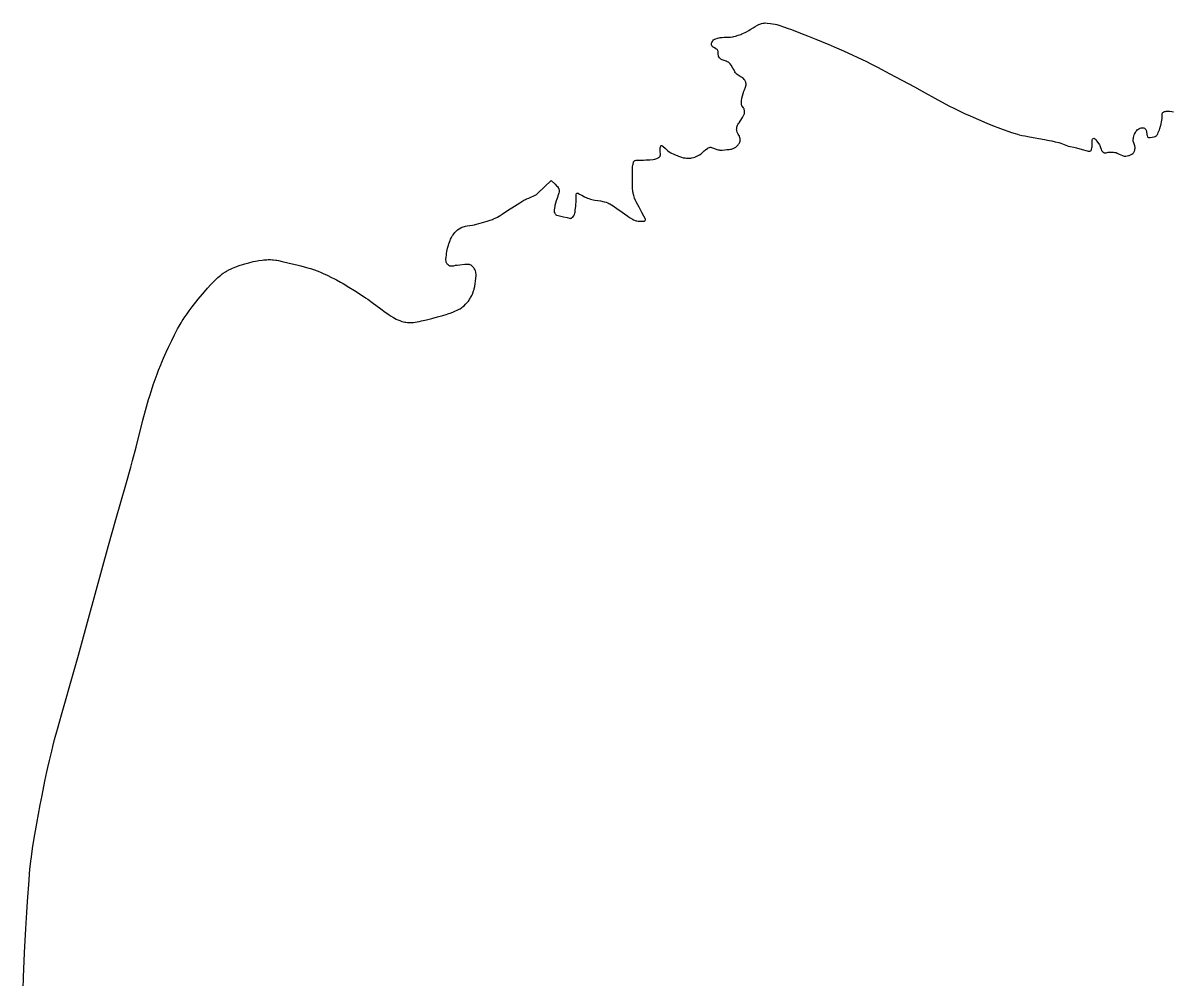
# Model space of a CAD drawing. Header units: millimetres. Extents: x 642261 to 742091, y 6812581 to 6930561.
# Drawn here: x 731124 to 731678, y 6884270 to 6884730 of the extents above; entities that cross this region are included whole.
import ezdxf

# ---------------------------------------------------------------- set-up
doc = ezdxf.new("R2010")
doc.units = ezdxf.units.MM
doc.layers.add('LimiteRegional', color=10, linetype='Continuous')

msp = doc.modelspace()

# ---------------------------------------------------------------- linework, layer by layer
at = {"layer": 'LimiteRegional', "color": 7, "linetype": 'Continuous'}
msp.add_lwpolyline([(731124.0619, 6884264.6431), (731124.308, 6884270.4951), (731124.861, 6884282.194), (731125.494, 6884293.8899), (731125.9579, 6884301.685), (731126.286, 6884306.882), (731126.982, 6884317.2741), (731127.222, 6884320.3201), (731127.411, 6884322.3469), (731127.852, 6884326.394), (731128.102, 6884328.4151), (731128.656, 6884332.4501), (731129.2729, 6884336.4781), (731129.714, 6884339.1611), (731130.6551, 6884344.52), (731132.343, 6884353.572), (731133.2241, 6884358.086), (731134.602, 6884364.842), (731135.567, 6884369.3341), (731136.064, 6884371.576), (731136.8321, 6884374.9341), (731137.898, 6884379.402), (731138.4501, 6884381.6311), (731139.305, 6884384.9691), (731140.6491, 6884389.963), (731141.763, 6884393.934), (731142.615, 6884396.909), (731148.618, 6884417.698), (731150.845, 6884425.6351), (731155.666, 6884443.2701), (731162.0771, 6884466.7891), (731165.312, 6884478.5401), (731168.828, 6884491.0821), (731173.575, 6884507.789), (731175.938, 6884516.1462), (731176.829, 6884519.3711), (731178.538, 6884525.8401), (731181.855, 6884538.8071), (731183.5711, 6884545.2801), (731184.578, 6884548.8281), (731185.108, 6884550.593), (731185.9371, 6884553.2281), (731186.806, 6884555.849), (731187.255, 6884557.154), (731188.184, 6884559.754), (731188.664, 6884561.0481), (731189.403, 6884562.9829), (731190.4241, 6884565.5521), (731190.9501, 6884566.8311), (731191.7569, 6884568.743), (731193.013, 6884571.5961), (731194.1721, 6884574.1181), (731194.767, 6884575.3741), (731195.679, 6884577.2511), (731197.092, 6884580.0531), (731198.5571, 6884582.8381), (731199.309, 6884584.2241), (731200.193, 6884585.7661), (731200.809, 6884586.7701), (731201.23, 6884587.4301), (731202.0961, 6884588.729), (731202.7651, 6884589.688), (731204.145, 6884591.5741), (731205.569, 6884593.4311), (731208.502, 6884597.12), (731210.48, 6884599.5701), (731211.477, 6884600.7731), (731212.999, 6884602.5471), (731214.5681, 6884604.278), (731215.377, 6884605.125), (731216.485, 6884606.233), (731217.053, 6884606.7781), (731217.926, 6884607.582), (731218.5923, 6884608.1601), (731219.284, 6884608.76), (731220.023, 6884609.345), (731220.527, 6884609.711), (731221.56, 6884610.391), (731222.089, 6884610.707), (731223.169, 6884611.294), (731224.276, 6884611.83), (731225.028, 6884612.162), (731226.56, 6884612.776), (731228.631, 6884613.5111), (731230.019, 6884613.954), (731230.95, 6884614.2301), (731232.837, 6884614.7411), (731234.997, 6884615.26), (731236.0791, 6884615.493), (731237.705, 6884615.7951), (731239.338, 6884616.0301), (731240.157, 6884616.1181), (731241.529, 6884616.2121), (731242.22, 6884616.232), (731243.257, 6884616.227), (731244.295, 6884616.1751), (731244.812, 6884616.132), (731245.842, 6884616.007), (731246.353, 6884615.925), (731247.115, 6884615.776), (731248.838, 6884615.391), (731252.269, 6884614.5821), (731255.985, 6884613.6851), (731257.838, 6884613.2211), (731260.612, 6884612.4811), (731261.752, 6884612.1491), (731262.5081, 6884611.914), (731264.008, 6884611.415), (731266.232, 6884610.596), (731267.697, 6884610.005), (731268.666, 6884609.593), (731270.589, 6884608.727), (731272.727, 6884607.6909), (731274.138, 6884606.9671), (731275.073, 6884606.4711), (731276.93, 6884605.4491), (731278.311, 6884604.659), (731281.049, 6884603.027), (731283.7549, 6884601.338), (731285.545, 6884600.1892), (731289.095, 6884597.8561), (731290.179, 6884597.1171), (731292.298, 6884595.587), (731296.465, 6884592.45), (731298.589, 6884590.923), (731300.3025, 6884589.7545), (731301.1681, 6884589.1891), (731302.497, 6884588.379), (731303.9011, 6884587.613), (731304.6411, 6884587.2481), (731305.553, 6884586.8531), (731306.1681, 6884586.6261), (731306.581, 6884586.4921), (731307.4111, 6884586.262), (731308.037, 6884586.1241), (731308.4551, 6884586.049), (731309.293, 6884585.937), (731309.7129, 6884585.9011), (731310.55, 6884585.8671), (731311.1081, 6884585.873), (731311.478, 6884585.8901), (731312.216, 6884585.9541), (731313.039, 6884586.0761), (731314.8291, 6884586.419), (731316.022, 6884586.674), (731318.403, 6884587.2401), (731320.9627, 6884587.9093), (731323.685, 6884588.6211), (731326.317, 6884589.341), (731327.962, 6884589.8291), (731328.776, 6884590.094), (731330.39, 6884590.669), (731331.457, 6884591.0852), (731332.166, 6884591.3781), (731333.58, 6884592.0011), (731334.241, 6884592.332), (731334.663, 6884592.575), (731335.471, 6884593.1141), (731335.856, 6884593.4071), (731336.595, 6884594.04), (731337.296, 6884594.7311), (731337.745, 6884595.2201), (731338.606, 6884596.2621), (731338.985, 6884596.7722), (731339.2199, 6884597.1151), (731339.654, 6884597.809), (731339.854, 6884598.16), (731340.222, 6884598.876), (731340.552, 6884599.612), (731340.755, 6884600.1151), (731341.125, 6884601.1581), (731341.341, 6884601.864), (731341.47, 6884602.336), (731341.692, 6884603.279), (731341.95, 6884604.694), (731342.08, 6884605.638), (731342.265, 6884607.527), (731342.309, 6884608.313), (731342.314, 6884608.7061), (731342.289, 6884609.297), (731342.215, 6884609.8881), (731342.156, 6884610.184), (731341.987, 6884610.7751), (731341.8729, 6884611.07), (731341.662, 6884611.512), (731341.379, 6884611.993), (731341.224, 6884612.2219), (731340.975, 6884612.548), (731340.566, 6884612.988), (731340.117, 6884613.3571), (731339.879, 6884613.511), (731339.546, 6884613.679), (731339.375, 6884613.746), (731339.11, 6884613.823), (731338.698, 6884613.8861), (731338.09, 6884613.905), (731337.6839, 6884613.898), (731336.872, 6884613.846), (731334.434, 6884613.562), (731333.215, 6884613.4681), (731332.9011, 6884613.443), (731332.273, 6884613.328), (731331.434, 6884613.1311), (731331.014, 6884613.0541), (731330.594, 6884613.013), (731330.384, 6884613.0131), (731329.965, 6884613.062), (731329.756, 6884613.1161), (731329.442, 6884613.2399), (731329.128, 6884613.4221), (731328.972, 6884613.5371), (731328.591, 6884613.8911), (731328.389, 6884614.142), (731328.275, 6884614.3161), (731328.092, 6884614.6741), (731327.991, 6884614.952), (731327.938, 6884615.1401), (731327.866, 6884615.5231), (731327.823, 6884616.1071), (731327.827, 6884616.4971), (731327.875, 6884617.263), (731328.007, 6884618.5711), (731328.096, 6884619.226), (731328.259, 6884620.2091), (731328.575, 6884621.6831), (731328.836, 6884622.663), (731328.983, 6884623.1531), (731329.224, 6884623.886), (731329.774, 6884625.3941), (731330.077, 6884626.1181), (731330.412, 6884626.826), (731330.5959, 6884627.174), (731331.004, 6884627.8621), (731331.23, 6884628.202), (731331.602, 6884628.708), (731332.106, 6884629.313), (731332.368, 6884629.598), (731332.777, 6884630.0041), (731333.42, 6884630.559), (731334.102, 6884631.049), (731334.457, 6884631.269), (731335.198, 6884631.6551), (731335.583, 6884631.821), (731336.18, 6884632.0341), (731336.809, 6884632.2121), (731337.232, 6884632.311), (731338.083, 6884632.475), (731340.641, 6884632.882), (731341.483, 6884633.0601), (731341.9001, 6884633.169), (731344.337, 6884633.815), (731346.509, 6884634.384), (731347.589, 6884634.692), (731349.188, 6884635.206), (731350.236, 6884635.598), (731350.7529, 6884635.8121), (731351.518, 6884636.16), (731352.642, 6884636.7461), (731353.321, 6884637.147), (731353.432, 6884637.213), (731354.966, 6884638.2041), (731357.958, 6884640.265), (731359.481, 6884641.253), (731363.404, 6884643.6401), (731365.374, 6884644.817), (731366.114, 6884645.215), (731366.624, 6884645.455), (731367.67, 6884645.8932), (731369.075, 6884646.4571), (731369.764, 6884646.759), (731370.431, 6884647.0889), (731370.754, 6884647.27), (731371.375, 6884647.6681), (731371.669, 6884647.889), (731372.09, 6884648.252), (731378.527, 6884654.338), (731380.405, 6884652.556), (731381.129, 6884651.848), (731381.474, 6884651.467), (731381.785, 6884651.067), (731381.922, 6884650.86), (731382.147, 6884650.4312), (731382.231, 6884650.209), (731382.314, 6884649.866), (731382.343, 6884649.558), (731382.343, 6884649.35), (731382.3, 6884648.9291), (731382.159, 6884648.29), (731381.767, 6884647.03), (731381.509, 6884646.215), (731380.969, 6884644.593), (731380.584, 6884643.362), (731380.305, 6884642.298), (731380.189, 6884641.7621), (731380.045, 6884640.9561), (731379.943, 6884640.15), (731379.9055, 6884639.6875), (731379.934, 6884639.3802), (731380.005, 6884639.137), (731380.233, 6884638.6552), (731380.469, 6884638.249), (731380.598, 6884638.061), (731380.816, 6884637.8172), (731381.03, 6884637.6676), (731381.226, 6884637.591), (731383.169, 6884637.1471), (731384.435, 6884636.8591), (731386.1362, 6884636.4539), (731387.403, 6884636.1521), (731387.569, 6884636.1261), (731387.899, 6884636.141), (731388.224, 6884636.2439), (731388.435, 6884636.3591), (731388.574, 6884636.4561), (731388.8539, 6884636.7076), (731389.1935, 6884637.1026), (731389.338, 6884637.303), (731389.617, 6884637.8), (731389.724, 6884638.0521), (731389.886, 6884638.5621), (731389.994, 6884639.0811), (731390.134, 6884640.149), (731390.32, 6884641.9071), (731390.397, 6884642.786), (731390.4881, 6884644.1071), (731390.553, 6884647.1551), (731390.596, 6884647.7971), (731390.67, 6884648.094), (731390.785, 6884648.266), (731390.921, 6884648.333), (731391.1535, 6884648.3271), (731391.45, 6884648.2341), (731391.69, 6884648.108), (731392.171, 6884647.801), (731392.527, 6884647.5921), (731393.226, 6884647.236), (731394.62, 6884646.514), (731395.686, 6884646.0051), (731396.016, 6884645.866), (731396.688, 6884645.63), (731397.373, 6884645.434), (731398.762, 6884645.111), (731399.52, 6884644.9601), (731401.0431, 6884644.699), (731402.183, 6884644.4871), (731404.008, 6884644.0991), (731404.908, 6884643.858), (731405.789, 6884643.5481), (731406.221, 6884643.3581), (731406.682, 6884643.1301), (731407.573, 6884642.632), (731408.4321, 6884642.093), (731410.106, 6884640.9451), (731412.7656, 6884639.0606), (731413.777, 6884638.3441), (731415.472, 6884637.147), (731415.647, 6884637.0241), (731416.606, 6884636.3841), (731417.6401, 6884635.76), (731418.198, 6884635.4531), (731418.633, 6884635.2491), (731418.9231, 6884635.1401), (731419.5051, 6884634.9769), (731419.796, 6884634.919), (731420.379, 6884634.838), (731422.1271, 6884634.725), (731422.6021, 6884634.6911), (731422.839, 6884634.6921), (731423.195, 6884634.7461), (731423.4321, 6884634.836), (731423.55, 6884634.9002), (731423.728, 6884635.0271), (731423.8436, 6884635.1526), (731423.929, 6884635.3291), (731423.9539, 6884635.557), (731423.934, 6884635.7091), (731423.8301, 6884635.99), (731423.208, 6884637.147), (731422.213, 6884639.0021), (731420.8314, 6884641.5474), (731420.2449, 6884642.628), (731419.514, 6884644.062), (731419.175, 6884644.799), (731418.713, 6884645.924), (731418.323, 6884647.071), (731418.1601, 6884647.652), (731417.98, 6884648.4331), (731417.907, 6884648.8261), (731417.822, 6884649.419), (731417.751, 6884650.3141), (731417.694, 6884652.407), (731417.666, 6884656.5951), (731417.675, 6884660.2301), (731417.684, 6884660.537), (731417.74, 6884661.146), (731417.836, 6884661.7511), (731417.9189, 6884662.154), (731418.116, 6884662.959), (731418.229, 6884663.3151), (731418.305, 6884663.486), (731418.454, 6884663.718), (731418.655, 6884663.907), (731418.778, 6884663.9781), (731418.975, 6884664.061), (731419.37, 6884664.166), (731419.767, 6884664.212), (731420.566, 6884664.2281), (731421.35, 6884664.235), (731422.917, 6884664.228), (731424.091, 6884664.246), (731425.295, 6884664.313), (731426.095, 6884664.3821), (731427.695, 6884664.5579), (731428.4771, 6884664.6941), (731428.857, 6884664.796), (731429.42, 6884664.9971), (731429.977, 6884665.265), (731430.255, 6884665.427), (731430.606, 6884665.6911), (731430.755, 6884665.843), (731430.939, 6884666.096), (731431.065, 6884666.3771), (731431.104, 6884666.527), (731431.128, 6884666.6911), (731431.1361, 6884667.019), (731431.104, 6884667.348), (731430.991, 6884668.006), (731430.933, 6884668.4991), (731430.9331, 6884668.7451), (731430.999, 6884669.6971), (731431.064, 6884670.173), (731431.17, 6884670.648), (731431.243, 6884670.885), (731431.3645, 6884671.116), (731431.546, 6884671.2416), (731431.749, 6884671.2251), (731431.92, 6884671.147), (731432.231, 6884670.917), (731433.491, 6884669.774), (731434.727, 6884668.678), (731435.369, 6884668.1532), (731435.622, 6884667.97), (731436.155, 6884667.6541), (731436.525, 6884667.4691), (731437.286, 6884667.133), (731437.859, 6884666.882), (731439.121, 6884666.333), (731439.759, 6884666.078), (731440.749, 6884665.721), (731441.202, 6884665.5791), (731442.115, 6884665.359), (731443.032, 6884665.212), (731443.644, 6884665.151), (731444.864, 6884665.1001), (731445.505, 6884665.12), (731445.825, 6884665.148), (731446.304, 6884665.2141), (731447.021, 6884665.369), (731447.736, 6884665.592), (731448.093, 6884665.731), (731448.417, 6884665.8731), (731449.031, 6884666.181), (731449.613, 6884666.5191), (731449.9881, 6884666.759), (731450.729, 6884667.2681), (731451.239, 6884667.686), (731452.175, 6884668.6022), (731452.695, 6884669.049), (731452.989, 6884669.258), (731453.7959, 6884669.799), (731454.202, 6884670.0431), (731454.609, 6884670.2371), (731454.813, 6884670.307), (731455.086, 6884670.367), (731455.222, 6884670.3812), (731455.4269, 6884670.3781), (731455.735, 6884670.3151), (731457.206, 6884669.7871), (731458.378, 6884669.375), (731458.972, 6884669.182), (731459.418, 6884669.073), (731459.72, 6884669.029), (731460.329, 6884668.994), (731460.946, 6884669.0161), (731462.186, 6884669.142), (731463.1111, 6884669.229), (731464.253, 6884669.3231), (731464.821, 6884669.4021), (731465.389, 6884669.516), (731465.673, 6884669.5901), (731466.192, 6884669.7671), (731466.524, 6884669.9141), (731466.739, 6884670.0242), (731467.152, 6884670.2731), (731467.448, 6884670.4831), (731468.001, 6884670.9601), (731468.503, 6884671.504), (731468.808, 6884671.9), (731468.997, 6884672.178), (731469.343, 6884672.7631), (731469.456, 6884673.012), (731469.5119, 6884673.1831), (731469.585, 6884673.533), (731469.602, 6884673.7101), (731469.602, 6884674.0671), (731469.561, 6884674.419), (731469.515, 6884674.6491), (731469.385, 6884675.089), (731469.143, 6884675.646), (731468.554, 6884676.7389), (731468.283, 6884677.3031), (731468.17, 6884677.595), (731467.959, 6884678.258), (731467.883, 6884678.5921), (731467.844, 6884678.925), (731467.843, 6884679.09), (731467.864, 6884679.3971), (731467.973, 6884680.0081), (731468.1629, 6884680.615), (731468.329, 6884681.0151), (731468.454, 6884681.2782), (731468.737, 6884681.795), (731468.9891, 6884682.186), (731469.519, 6884682.908), (731469.904, 6884683.458), (731470.651, 6884684.686), (731470.995, 6884685.312), (731471.466, 6884686.2729), (731471.569, 6884686.55), (731471.618, 6884686.743), (731471.672, 6884687.141), (731471.68, 6884687.3451), (731471.661, 6884687.757), (731471.603, 6884688.167), (731471.546, 6884688.434), (731471.399, 6884688.9461), (731471.342, 6884689.0899), (731471.184, 6884689.361), (731470.569, 6884690.122), (731470.391, 6884690.389), (731470.32, 6884690.531), (731470.242, 6884690.758), (731470.194, 6884691.042), (731470.187, 6884691.1851), (731470.184, 6884692.4361), (731470.215, 6884693.061), (731470.2949, 6884693.684), (731470.36, 6884693.9931), (731470.658, 6884695.1231), (731471.3309, 6884697.3391), (731471.557, 6884698.0261), (731472.047, 6884699.392), (731472.384, 6884700.418), (731472.416, 6884700.556), (731472.432, 6884700.8401), (731472.396, 6884701.129), (731472.349, 6884701.321), (731472.218, 6884701.701), (731471.93, 6884702.3529), (731471.764, 6884702.6611), (731471.476, 6884703.091), (731471.128, 6884703.4751), (731470.926, 6884703.646), (731470.669, 6884703.827), (731470.138, 6884704.142), (731469.748, 6884704.3881), (731469.372, 6884704.6351), (731468.598, 6884705.111), (731468.046, 6884705.498), (731467.714, 6884705.7921), (731467.564, 6884705.9541), (731467.362, 6884706.22), (731467.039, 6884706.7341), (731466.438, 6884707.781), (731465.988, 6884708.566), (731465.178, 6884709.939), (731464.75, 6884710.6181), (731464.595, 6884710.815), (731464.477, 6884710.932), (731464.214, 6884711.1362), (731463.92, 6884711.3071), (731463.29, 6884711.598), (731462.821, 6884711.811), (731462.341, 6884712.013), (731461.353, 6884712.341), (731460.8651, 6884712.5351), (731460.627, 6884712.655), (731460.261, 6884712.8791), (731460.088, 6884713.0031), (731459.843, 6884713.2071), (731459.518, 6884713.5521), (731459.255, 6884713.951), (731459.151, 6884714.171), (731459.049, 6884714.4981), (731458.959, 6884715.159), (731458.944, 6884715.456), (731458.957, 6884716.0511), (731458.926, 6884716.496), (731458.829, 6884716.859), (731458.754, 6884717.033), (731458.607, 6884717.276), (731458.417, 6884717.493), (731458.306, 6884717.5892), (731458.156, 6884717.689), (731457.842, 6884717.84), (731457.61, 6884717.959), (731456.871, 6884718.4241), (731456.515, 6884718.675), (731456.002, 6884719.1011), (731455.84, 6884719.3051), (731455.6956, 6884719.6781), (731455.658, 6884720.022), (731455.678, 6884720.301), (731455.714, 6884720.481), (731455.833, 6884720.811), (731456.169, 6884721.411), (731456.369, 6884721.696), (731456.718, 6884722.084), (731456.989, 6884722.306), (731457.136, 6884722.4031), (731457.374, 6884722.5291), (731457.767, 6884722.6941), (731458.555, 6884722.9491), (731459.346, 6884723.1241), (731459.876, 6884723.206), (731460.948, 6884723.323), (731461.815, 6884723.363), (731463.552, 6884723.355), (731464.417, 6884723.3971), (731464.847, 6884723.449), (731465.968, 6884723.645), (731466.525, 6884723.76), (731467.354, 6884723.959), (731468.584, 6884724.3159), (731469.796, 6884724.752), (731470.394, 6884725.001), (731471.892, 6884725.702), (731472.621, 6884726.077), (731473.697, 6884726.675), (731474.396, 6884727.097), (731475.771, 6884727.9711), (731476.812, 6884728.6161), (731477.945, 6884729.247), (731478.528, 6884729.5311), (731479.45, 6884729.9121), (731479.781, 6884730.0211), (731480.449, 6884730.1731), (731481.123, 6884730.247), (731481.572, 6884730.261), (731482.466, 6884730.222), (731484.186, 6884730.0491), (731485.046, 6884729.934), (731486.332, 6884729.7089), (731487.1841, 6884729.514), (731487.608, 6884729.4), (731488.239, 6884729.209), (731490.917, 6884728.3051), (731492.236, 6884727.8349), (731494.205, 6884727.1), (731499.429, 6884725.0851), (731502.034, 6884724.0611), (731505.925, 6884722.4821), (731511.52, 6884720.139), (731511.8981, 6884719.981), (731514.877, 6884718.7119), (731519.329, 6884716.775), (731523.756, 6884714.7841), (731525.957, 6884713.764), (731530.333, 6884711.667), (731532.505, 6884710.5861), (731535.742, 6884708.9199), (731541.664, 6884705.782), (731553.468, 6884699.4411), (731557.242, 6884697.396), (731564.778, 6884693.284), (731570.4451, 6884690.2241), (731572.39, 6884689.2141), (731573.698, 6884688.564), (731576.336, 6884687.3099), (731577.6651, 6884686.703), (731580.336, 6884685.518), (731588.405, 6884682.0561), (731591.88, 6884680.6011), (731593.629, 6884679.9061), (731596.266, 6884678.903), (731598.922, 6884677.949), (731600.258, 6884677.491), (731601.97, 6884676.9531), (731603.122, 6884676.6321), (731603.894, 6884676.4331), (731605.4525, 6884676.0641), (731606.618, 6884675.8131), (731608.973, 6884675.3561), (731616.076, 6884674.1321), (731618.432, 6884673.6881), (731619.6041, 6884673.445), (731621.352, 6884673.0461), (731623.085, 6884672.5941), (731623.944, 6884672.346), (731624.766, 6884672.0521), (731626.374, 6884671.3511), (731627.191, 6884671.043), (731627.6099, 6884670.921), (731628.498, 6884670.7151), (731630.287, 6884670.359), (731631.62, 6884670.059), (731634.3481, 6884669.3241), (731636.728, 6884668.588), (731637.235, 6884668.469), (731637.494, 6884668.441), (731637.877, 6884668.46), (731638.002, 6884668.4901), (731638.24, 6884668.5991), (731638.386, 6884668.703), (731638.593, 6884668.9241), (731638.755, 6884669.2131), (731638.852, 6884669.497), (731638.988, 6884670.066), (731639.068, 6884670.636), (731639.17, 6884671.7811), (731639.183, 6884672.338), (731639.126, 6884673.458), (731639.145, 6884673.8311), (731639.171, 6884674.017), (731639.2491, 6884674.3235), (731639.3835, 6884674.4876), (731639.663, 6884674.644), (731639.956, 6884674.7121), (731640.147, 6884674.6625), (731640.633, 6884674.212), (731640.916, 6884673.901), (731641.432, 6884673.236), (731642.589, 6884671.5311), (731642.745, 6884671.2651), (731642.992, 6884670.6881), (731643.1281, 6884670.2841), (731643.394, 6884669.4711), (731643.641, 6884668.8951), (731643.855, 6884668.544), (731643.982, 6884668.3821), (731644.202, 6884668.1592), (731644.462, 6884667.9651), (731644.61, 6884667.8801), (731644.795, 6884667.7971), (731644.919, 6884667.7581), (731645.166, 6884667.713), (731645.538, 6884667.712), (731645.786, 6884667.743), (731646.283, 6884667.841), (731646.841, 6884667.9351), (731647.12, 6884667.946), (731647.635, 6884667.946), (731648.666, 6884667.9841), (731649.438, 6884667.9781), (731649.952, 6884667.9251), (731650.209, 6884667.878), (731650.593, 6884667.776), (731651.12, 6884667.578), (731652.105, 6884667.102), (731652.841, 6884666.745), (731653.778, 6884666.3491), (731654.014, 6884666.267), (731654.506, 6884666.1651), (731655.013, 6884666.134), (731655.353, 6884666.145), (731656.022, 6884666.2271), (731656.635, 6884666.3701), (731656.932, 6884666.4681), (731657.512, 6884666.718), (731657.89, 6884666.925), (731658.139, 6884667.083), (731658.633, 6884667.443), (731658.992, 6884667.767), (731659.145, 6884667.938), (731659.341, 6884668.2131), (731659.498, 6884668.514), (731659.561, 6884668.677), (731659.64, 6884668.935), (731659.738, 6884669.4601), (731659.765, 6884669.9911), (731659.75, 6884670.344), (731659.657, 6884671.0299), (731659.52, 6884671.518), (731659.132, 6884672.483), (731658.974, 6884672.971), (731658.925, 6884673.218), (731658.879, 6884673.6651), (731658.871, 6884673.8921), (731658.88, 6884674.234), (731658.944, 6884674.742), (731659.011, 6884675.064), (731659.179, 6884675.6952), (731659.39, 6884676.3131), (731659.555, 6884676.7201), (731659.945, 6884677.5271), (731660.204, 6884677.9661), (731660.345, 6884678.168), (731660.581, 6884678.457), (731661.007, 6884678.8691), (731661.182, 6884679.0091), (731661.545, 6884679.245), (731661.919, 6884679.4301), (731662.173, 6884679.529), (731662.685, 6884679.6801), (731663.07, 6884679.749), (731663.2701, 6884679.7651), (731663.576, 6884679.759), (731663.881, 6884679.7101), (731664.031, 6884679.667), (731664.323, 6884679.538), (731664.463, 6884679.4511), (731664.663, 6884679.2891), (731664.784, 6884679.164), (731664.97, 6884678.9059), (731665.0979, 6884678.6359), (731665.161, 6884678.4501), (731665.257, 6884678.062), (731665.323, 6884677.6769), (731665.409, 6884676.901), (731665.506, 6884676.3261), (731665.587, 6884676.028), (731665.804, 6884675.445), (731665.9295, 6884675.2611), (731666.185, 6884675.1291), (731666.336, 6884675.083), (731666.643, 6884675.037), (731667.115, 6884675.0581), (731668.048, 6884675.2429), (731669.028, 6884675.414), (731669.503, 6884675.555), (731669.804, 6884675.703), (731669.948, 6884675.799), (731670.154, 6884675.9751), (731670.298, 6884676.131), (731670.526, 6884676.456), (731670.6969, 6884676.7951), (731670.975, 6884677.503), (731671.492, 6884678.812), (731671.734, 6884679.469), (731672.055, 6884680.476), (731672.166, 6884680.8951), (731672.358, 6884681.7361), (731672.52, 6884682.5821), (731672.811, 6884684.2761), (731672.835, 6884684.463), (731672.846, 6884684.8421), (731672.782, 6884685.9901), (731672.807, 6884686.3711), (731672.843, 6884686.5601), (731672.932, 6884686.8421), (731672.994, 6884686.967), (731673.169, 6884687.1721), (731673.394, 6884687.33), (731673.562, 6884687.414), (731673.916, 6884687.5421), (731674.486, 6884687.69), (731674.77, 6884687.742), (731675.198, 6884687.791), (731675.838, 6884687.793), (731676.366, 6884687.7361), (731677.423, 6884687.5621), (731678.216, 6884687.4571)], dxfattribs=at)

doc.saveas('drawing.dxf')
